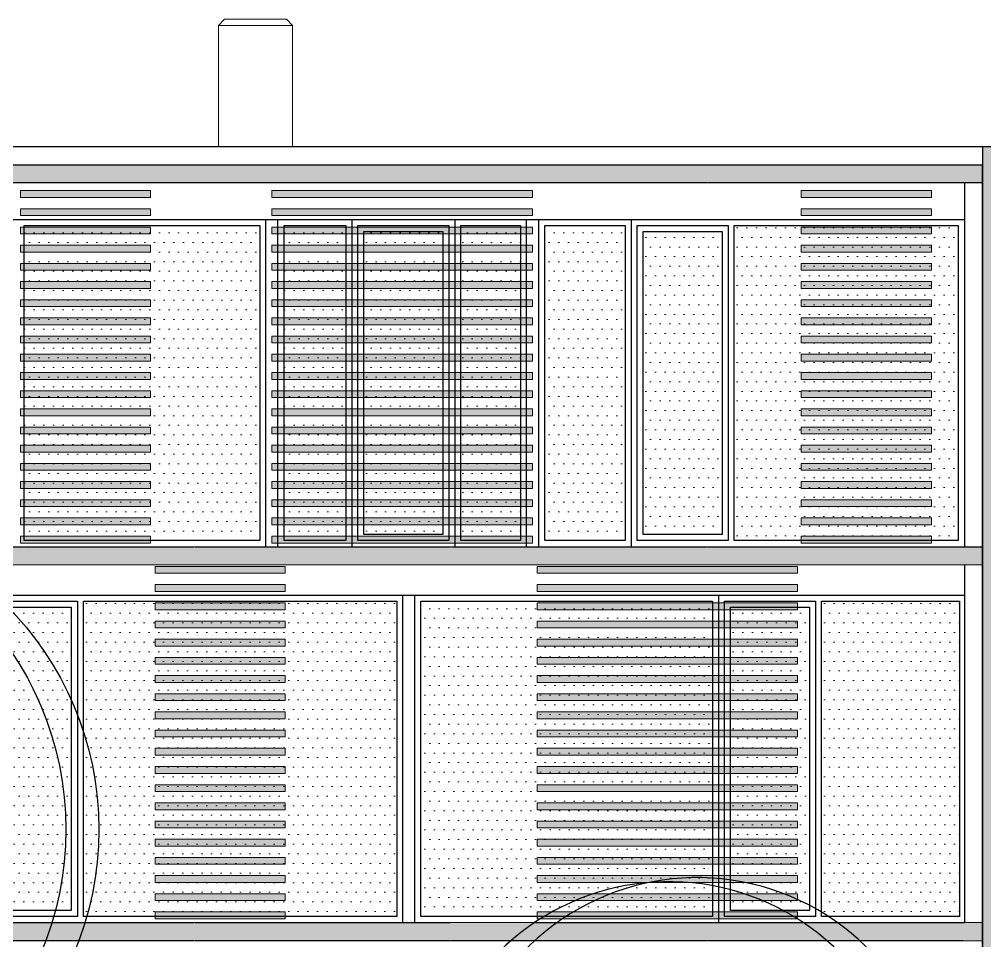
# Model space of a CAD drawing. Header units: metres. Extents: x -442 to 316, y -503 to 125.
# Drawn here: x 72.7 to 80.66, y 22.97 to 30.57 of the extents above; entities that cross this region are included whole.
import ezdxf

# ---------------------------------------------------------------- set-up
doc = ezdxf.new("R2010")
doc.units = ezdxf.units.M
for name, color, linetype in [('SRAFA', 251, 'Continuous'), ('SRAFY', 3, 'Continuous'), ('stávající stromy', 86, 'Continuous'), ('ZDIVO', 1, 'Continuous')]:
    doc.layers.add(name, color=color, linetype=linetype)

msp = doc.modelspace()

# ---------------------------------------------------------------- hatches: boundary and pattern name
at = {"layer": 'SRAFA', "linetype": 'Continuous', "lineweight": 0}
h = msp.add_hatch(color=256, dxfattribs=at)
h.dxf.hatch_style = 1
h.paths.add_polyline_path([(69.914726, 29.374438), (80.644726, 29.374438), (80.644726, 29.224438), (69.914726, 29.224438)])
h = msp.add_hatch(color=256, dxfattribs=at)
h.dxf.hatch_style = 1
h.paths.add_polyline_path([(69.924726, 26.224438), (80.644726, 26.224438), (80.644726, 26.074438), (69.924726, 26.074438)])
h = msp.add_hatch(color=256, dxfattribs=at)
h.dxf.hatch_style = 1
h.paths.add_polyline_path([(69.924726, 23.124438), (80.644726, 23.124438), (80.644726, 22.974438), (69.924726, 22.974438)])
at = {"layer": 'SRAFY', "linetype": 'Continuous', "lineweight": 0}
h = msp.add_hatch(color=252, dxfattribs=at)
h.dxf.hatch_style = 1
h.paths.add_polyline_path([(72.712306, 29.104765), (73.786043, 29.104765), (73.786043, 29.161218), (72.712306, 29.161218)])
h = msp.add_hatch(color=252, dxfattribs=at)
h.dxf.hatch_style = 1
h.paths.add_polyline_path([(74.786673, 29.104765), (76.934148, 29.104765), (76.934148, 29.161218), (74.786673, 29.161218)])
h = msp.add_hatch(color=252, dxfattribs=at)
h.dxf.hatch_style = 1
h.paths.add_polyline_path([(79.148892, 29.104765), (80.222629, 29.104765), (80.222629, 29.161218), (79.148892, 29.161218)])
h = msp.add_hatch(color=252, dxfattribs=at)
h.dxf.hatch_style = 1
h.paths.add_polyline_path([(72.712306, 28.954765), (73.786043, 28.954765), (73.786043, 29.011218), (72.712306, 29.011218)])
h = msp.add_hatch(color=252, dxfattribs=at)
h.dxf.hatch_style = 1
h.paths.add_polyline_path([(74.786673, 28.954765), (76.934148, 28.954765), (76.934148, 29.011218), (74.786673, 29.011218)])
h = msp.add_hatch(color=252, dxfattribs=at)
h.dxf.hatch_style = 1
h.paths.add_polyline_path([(79.148892, 28.954765), (80.222629, 28.954765), (80.222629, 29.011218), (79.148892, 29.011218)])
h = msp.add_hatch(color=252, dxfattribs=at)
h.dxf.hatch_style = 1
h.paths.add_polyline_path([(72.712306, 28.804765), (73.786043, 28.804765), (73.786043, 28.861218), (72.712306, 28.861218)])
h = msp.add_hatch(dxfattribs=at)
h.set_pattern_fill('DOTS', color=256, scale=0.05, style=0)
h.paths.add_polyline_path([(72.744727, 28.874438), (72.744727, 26.274438), (74.685963, 26.274438), (74.685963, 28.874438)])
h = msp.add_hatch(color=252, dxfattribs=at)
h.dxf.hatch_style = 1
h.paths.add_polyline_path([(74.786673, 28.804765), (76.934148, 28.804765), (76.934148, 28.861218), (74.786673, 28.861218)])
h = msp.add_hatch(dxfattribs=at)
h.set_pattern_fill('DOTS', color=256, scale=0.05, style=0)
h.paths.add_polyline_path([(75.394726, 28.874438), (74.885963, 28.874438), (74.885963, 26.274438), (75.394726, 26.274438)])
h = msp.add_hatch(dxfattribs=at)
h.set_pattern_fill('DOTS', color=256, scale=0.05, style=0)
h.paths.add_polyline_path([(75.544726, 28.824438), (75.544726, 26.324438), (76.194726, 26.324438), (76.194726, 28.824438)])
h = msp.add_hatch(dxfattribs=at)
h.set_pattern_fill('DOTS', color=256, scale=0.05, style=0)
h.paths.add_polyline_path([(76.344726, 28.874438), (76.344726, 26.274438), (76.835963, 26.274438), (76.835963, 28.874438)])
h = msp.add_hatch(dxfattribs=at)
h.set_pattern_fill('DOTS', color=256, scale=0.05, style=0)
h.paths.add_polyline_path([(77.697171, 28.874438), (77.035963, 28.874438), (77.035963, 26.274438), (77.697171, 26.274438)])
h = msp.add_hatch(dxfattribs=at)
h.set_pattern_fill('DOTS', color=256, scale=0.05, style=0)
h.set_pattern_definition([(0, (207.05105, 303.80996), (0.0396875, 0.079375), [0, -0.079375])])
h.paths.add_polyline_path([(78.597171, 26.274438), (80.444726, 26.274438), (80.444726, 28.874438), (78.597171, 28.874438)])
h.paths.add_polyline_path([(77.847171, 28.824438), (77.847171, 26.324438), (78.497171, 26.324438), (78.497171, 28.824438)])
h = msp.add_hatch(color=252, dxfattribs=at)
h.dxf.hatch_style = 1
h.paths.add_polyline_path([(79.148892, 28.804765), (80.222629, 28.804765), (80.222629, 28.861218), (79.148892, 28.861218)])
h = msp.add_hatch(color=252, dxfattribs=at)
h.dxf.hatch_style = 1
h.paths.add_polyline_path([(72.712306, 28.654765), (73.786043, 28.654765), (73.786043, 28.711218), (72.712306, 28.711218)])
h = msp.add_hatch(color=252, dxfattribs=at)
h.dxf.hatch_style = 1
h.paths.add_polyline_path([(74.786673, 28.654765), (76.934148, 28.654765), (76.934148, 28.711218), (74.786673, 28.711218)])
h = msp.add_hatch(color=252, dxfattribs=at)
h.dxf.hatch_style = 1
h.paths.add_polyline_path([(79.148892, 28.654765), (80.222629, 28.654765), (80.222629, 28.711218), (79.148892, 28.711218)])
h = msp.add_hatch(color=252, dxfattribs=at)
h.dxf.hatch_style = 1
h.paths.add_polyline_path([(72.712306, 28.504765), (73.786043, 28.504765), (73.786043, 28.561218), (72.712306, 28.561218)])
h = msp.add_hatch(color=252, dxfattribs=at)
h.dxf.hatch_style = 1
h.paths.add_polyline_path([(74.786673, 28.504765), (76.934148, 28.504765), (76.934148, 28.561218), (74.786673, 28.561218)])
h = msp.add_hatch(color=252, dxfattribs=at)
h.dxf.hatch_style = 1
h.paths.add_polyline_path([(79.148892, 28.504765), (80.222629, 28.504765), (80.222629, 28.561218), (79.148892, 28.561218)])
h = msp.add_hatch(color=252, dxfattribs=at)
h.dxf.hatch_style = 1
h.paths.add_polyline_path([(72.712306, 28.354765), (73.786043, 28.354765), (73.786043, 28.411218), (72.712306, 28.411218)])
h = msp.add_hatch(color=252, dxfattribs=at)
h.dxf.hatch_style = 1
h.paths.add_polyline_path([(74.786673, 28.354765), (76.934148, 28.354765), (76.934148, 28.411218), (74.786673, 28.411218)])
h = msp.add_hatch(color=252, dxfattribs=at)
h.dxf.hatch_style = 1
h.paths.add_polyline_path([(79.148892, 28.354765), (80.222629, 28.354765), (80.222629, 28.411218), (79.148892, 28.411218)])
h = msp.add_hatch(color=252, dxfattribs=at)
h.dxf.hatch_style = 1
h.paths.add_polyline_path([(72.712306, 28.204765), (73.786043, 28.204765), (73.786043, 28.261218), (72.712306, 28.261218)])
h = msp.add_hatch(color=252, dxfattribs=at)
h.dxf.hatch_style = 1
h.paths.add_polyline_path([(74.786673, 28.204765), (76.934148, 28.204765), (76.934148, 28.261218), (74.786673, 28.261218)])
h = msp.add_hatch(color=252, dxfattribs=at)
h.dxf.hatch_style = 1
h.paths.add_polyline_path([(79.148892, 28.204765), (80.222629, 28.204765), (80.222629, 28.261218), (79.148892, 28.261218)])
h = msp.add_hatch(color=252, dxfattribs=at)
h.dxf.hatch_style = 1
h.paths.add_polyline_path([(72.712306, 28.054765), (73.786043, 28.054765), (73.786043, 28.111218), (72.712306, 28.111218)])
h = msp.add_hatch(color=252, dxfattribs=at)
h.dxf.hatch_style = 1
h.paths.add_polyline_path([(74.786673, 28.054765), (76.934148, 28.054765), (76.934148, 28.111218), (74.786673, 28.111218)])
h = msp.add_hatch(color=252, dxfattribs=at)
h.dxf.hatch_style = 1
h.paths.add_polyline_path([(79.148892, 28.054765), (80.222629, 28.054765), (80.222629, 28.111218), (79.148892, 28.111218)])
h = msp.add_hatch(color=252, dxfattribs=at)
h.dxf.hatch_style = 1
h.paths.add_polyline_path([(72.712306, 27.904765), (73.786043, 27.904765), (73.786043, 27.961218), (72.712306, 27.961218)])
h = msp.add_hatch(color=252, dxfattribs=at)
h.dxf.hatch_style = 1
h.paths.add_polyline_path([(74.786673, 27.904765), (76.934148, 27.904765), (76.934148, 27.961218), (74.786673, 27.961218)])
h = msp.add_hatch(color=252, dxfattribs=at)
h.dxf.hatch_style = 1
h.paths.add_polyline_path([(79.148892, 27.904765), (80.222629, 27.904765), (80.222629, 27.961218), (79.148892, 27.961218)])
h = msp.add_hatch(color=252, dxfattribs=at)
h.dxf.hatch_style = 1
h.paths.add_polyline_path([(72.712306, 27.754765), (73.786043, 27.754765), (73.786043, 27.811218), (72.712306, 27.811218)])
h = msp.add_hatch(color=252, dxfattribs=at)
h.dxf.hatch_style = 1
h.paths.add_polyline_path([(74.786673, 27.754765), (76.934148, 27.754765), (76.934148, 27.811218), (74.786673, 27.811218)])
h = msp.add_hatch(color=252, dxfattribs=at)
h.dxf.hatch_style = 1
h.paths.add_polyline_path([(79.148892, 27.754765), (80.222629, 27.754765), (80.222629, 27.811218), (79.148892, 27.811218)])
h = msp.add_hatch(color=252, dxfattribs=at)
h.dxf.hatch_style = 1
h.paths.add_polyline_path([(72.712306, 27.604765), (73.786043, 27.604765), (73.786043, 27.661218), (72.712306, 27.661218)])
h = msp.add_hatch(color=252, dxfattribs=at)
h.dxf.hatch_style = 1
h.paths.add_polyline_path([(74.786673, 27.604765), (76.934148, 27.604765), (76.934148, 27.661218), (74.786673, 27.661218)])
h = msp.add_hatch(color=252, dxfattribs=at)
h.dxf.hatch_style = 1
h.paths.add_polyline_path([(79.148892, 27.604765), (80.222629, 27.604765), (80.222629, 27.661218), (79.148892, 27.661218)])
h = msp.add_hatch(color=252, dxfattribs=at)
h.dxf.hatch_style = 1
h.paths.add_polyline_path([(72.712306, 27.454765), (73.786043, 27.454765), (73.786043, 27.511218), (72.712306, 27.511218)])
h = msp.add_hatch(color=252, dxfattribs=at)
h.dxf.hatch_style = 1
h.paths.add_polyline_path([(74.786673, 27.454765), (76.934148, 27.454765), (76.934148, 27.511218), (74.786673, 27.511218)])
h = msp.add_hatch(color=252, dxfattribs=at)
h.dxf.hatch_style = 1
h.paths.add_polyline_path([(79.148892, 27.454765), (80.222629, 27.454765), (80.222629, 27.511218), (79.148892, 27.511218)])
h = msp.add_hatch(color=252, dxfattribs=at)
h.dxf.hatch_style = 1
h.paths.add_polyline_path([(72.712306, 27.304765), (73.786043, 27.304765), (73.786043, 27.361218), (72.712306, 27.361218)])
h = msp.add_hatch(color=252, dxfattribs=at)
h.dxf.hatch_style = 1
h.paths.add_polyline_path([(74.786673, 27.304765), (76.934148, 27.304765), (76.934148, 27.361218), (74.786673, 27.361218)])
h = msp.add_hatch(color=252, dxfattribs=at)
h.dxf.hatch_style = 1
h.paths.add_polyline_path([(79.148892, 27.304765), (80.222629, 27.304765), (80.222629, 27.361218), (79.148892, 27.361218)])
h = msp.add_hatch(color=252, dxfattribs=at)
h.dxf.hatch_style = 1
h.paths.add_polyline_path([(72.712306, 27.154765), (73.786043, 27.154765), (73.786043, 27.211218), (72.712306, 27.211218)])
h = msp.add_hatch(color=252, dxfattribs=at)
h.dxf.hatch_style = 1
h.paths.add_polyline_path([(74.786673, 27.154765), (76.934148, 27.154765), (76.934148, 27.211218), (74.786673, 27.211218)])
h = msp.add_hatch(color=252, dxfattribs=at)
h.dxf.hatch_style = 1
h.paths.add_polyline_path([(79.148892, 27.154765), (80.222629, 27.154765), (80.222629, 27.211218), (79.148892, 27.211218)])
h = msp.add_hatch(color=252, dxfattribs=at)
h.dxf.hatch_style = 1
h.paths.add_polyline_path([(72.712306, 27.004765), (73.786043, 27.004765), (73.786043, 27.061218), (72.712306, 27.061218)])
h = msp.add_hatch(color=252, dxfattribs=at)
h.dxf.hatch_style = 1
h.paths.add_polyline_path([(74.786673, 27.004765), (76.934148, 27.004765), (76.934148, 27.061218), (74.786673, 27.061218)])
h = msp.add_hatch(color=252, dxfattribs=at)
h.dxf.hatch_style = 1
h.paths.add_polyline_path([(79.148892, 27.004765), (80.222629, 27.004765), (80.222629, 27.061218), (79.148892, 27.061218)])
h = msp.add_hatch(color=252, dxfattribs=at)
h.dxf.hatch_style = 1
h.paths.add_polyline_path([(72.712306, 26.854765), (73.786043, 26.854765), (73.786043, 26.911218), (72.712306, 26.911218)])
h = msp.add_hatch(color=252, dxfattribs=at)
h.dxf.hatch_style = 1
h.paths.add_polyline_path([(74.786673, 26.854765), (76.934148, 26.854765), (76.934148, 26.911218), (74.786673, 26.911218)])
h = msp.add_hatch(color=252, dxfattribs=at)
h.dxf.hatch_style = 1
h.paths.add_polyline_path([(79.148892, 26.854765), (80.222629, 26.854765), (80.222629, 26.911218), (79.148892, 26.911218)])
h = msp.add_hatch(color=252, dxfattribs=at)
h.dxf.hatch_style = 1
h.paths.add_polyline_path([(72.712306, 26.704765), (73.786043, 26.704765), (73.786043, 26.761218), (72.712306, 26.761218)])
h = msp.add_hatch(color=252, dxfattribs=at)
h.dxf.hatch_style = 1
h.paths.add_polyline_path([(74.786673, 26.704765), (76.934148, 26.704765), (76.934148, 26.761218), (74.786673, 26.761218)])
h = msp.add_hatch(color=252, dxfattribs=at)
h.dxf.hatch_style = 1
h.paths.add_polyline_path([(79.148892, 26.704765), (80.222629, 26.704765), (80.222629, 26.761218), (79.148892, 26.761218)])
h = msp.add_hatch(color=252, dxfattribs=at)
h.dxf.hatch_style = 1
h.paths.add_polyline_path([(72.712306, 26.554765), (73.786043, 26.554765), (73.786043, 26.611218), (72.712306, 26.611218)])
h = msp.add_hatch(color=252, dxfattribs=at)
h.dxf.hatch_style = 1
h.paths.add_polyline_path([(74.786673, 26.554765), (76.934148, 26.554765), (76.934148, 26.611218), (74.786673, 26.611218)])
h = msp.add_hatch(color=252, dxfattribs=at)
h.dxf.hatch_style = 1
h.paths.add_polyline_path([(79.148892, 26.554765), (80.222629, 26.554765), (80.222629, 26.611218), (79.148892, 26.611218)])
h = msp.add_hatch(color=252, dxfattribs=at)
h.dxf.hatch_style = 1
h.paths.add_polyline_path([(72.712306, 26.404765), (73.786043, 26.404765), (73.786043, 26.461218), (72.712306, 26.461218)])
h = msp.add_hatch(color=252, dxfattribs=at)
h.dxf.hatch_style = 1
h.paths.add_polyline_path([(74.786673, 26.404765), (76.934148, 26.404765), (76.934148, 26.461218), (74.786673, 26.461218)])
h = msp.add_hatch(color=252, dxfattribs=at)
h.dxf.hatch_style = 1
h.paths.add_polyline_path([(79.148892, 26.404765), (80.222629, 26.404765), (80.222629, 26.461218), (79.148892, 26.461218)])
h = msp.add_hatch(color=252, dxfattribs=at)
h.dxf.hatch_style = 1
h.paths.add_polyline_path([(72.712306, 26.254765), (73.786043, 26.254765), (73.786043, 26.311218), (72.712306, 26.311218)])
h = msp.add_hatch(color=252, dxfattribs=at)
h.dxf.hatch_style = 1
h.paths.add_polyline_path([(74.786673, 26.254765), (76.934148, 26.254765), (76.934148, 26.311218), (74.786673, 26.311218)])
h = msp.add_hatch(color=252, dxfattribs=at)
h.dxf.hatch_style = 1
h.paths.add_polyline_path([(79.148892, 26.254765), (80.222629, 26.254765), (80.222629, 26.311218), (79.148892, 26.311218)])
h = msp.add_hatch(color=252, dxfattribs=at)
h.dxf.hatch_style = 1
h.paths.add_polyline_path([(73.822829, 26.004765), (74.896566, 26.004765), (74.896566, 26.061218), (73.822829, 26.061218)])
h = msp.add_hatch(color=252, dxfattribs=at)
h.dxf.hatch_style = 1
h.paths.add_polyline_path([(76.972099, 26.004765), (79.119574, 26.004765), (79.119574, 26.061218), (76.972099, 26.061218)])
h = msp.add_hatch(color=252, dxfattribs=at)
h.dxf.hatch_style = 1
h.paths.add_polyline_path([(73.822829, 25.854765), (74.896566, 25.854765), (74.896566, 25.911218), (73.822829, 25.911218)])
h = msp.add_hatch(color=252, dxfattribs=at)
h.dxf.hatch_style = 1
h.paths.add_polyline_path([(73.822829, 25.854765), (74.896566, 25.854765), (74.896566, 25.911218), (73.822829, 25.911218)])
h = msp.add_hatch(color=252, dxfattribs=at)
h.dxf.hatch_style = 1
h.paths.add_polyline_path([(76.972099, 25.854765), (79.119574, 25.854765), (79.119574, 25.911218), (76.972099, 25.911218)])
h = msp.add_hatch(dxfattribs=at)
h.set_pattern_fill('DOTS', color=256, scale=0.05, style=0)
h.set_pattern_definition([(0, (201.686105, 300.70996), (0.0396875, 0.079375), [0, -0.079375])])
h.paths.add_polyline_path([(73.232226, 23.174438), (75.814726, 23.174438), (75.814726, 25.774438), (73.232226, 25.774438)])
h.paths.add_polyline_path([(72.482226, 25.724438), (72.482226, 23.224438), (73.132226, 23.224438), (73.132226, 25.724438)])
h = msp.add_hatch(color=252, dxfattribs=at)
h.dxf.hatch_style = 1
h.paths.add_polyline_path([(73.822829, 25.704765), (74.896566, 25.704765), (74.896566, 25.761218), (73.822829, 25.761218)])
h = msp.add_hatch(dxfattribs=at)
h.set_pattern_fill('DOTS', color=256, scale=0.05, style=0)
h.set_pattern_definition([(0, (0.72017, -3.1), (0.0396875, 0.079375), [0, -0.079375])])
h.paths.add_polyline_path([(78.417344, 25.774438), (76.014726, 25.774438), (76.014726, 23.174438), (78.417344, 23.174438)])
h = msp.add_hatch(color=252, dxfattribs=at)
h.dxf.hatch_style = 1
h.paths.add_polyline_path([(76.972099, 25.704765), (79.119574, 25.704765), (79.119574, 25.761218), (76.972099, 25.761218)])
h = msp.add_hatch(dxfattribs=at)
h.set_pattern_fill('DOTS', color=256, scale=0.05, style=0)
h.set_pattern_definition([(0, (207.77122, 300.70996), (0.0396875, 0.079375), [0, -0.079375])])
h.paths.add_polyline_path([(80.454726, 25.774438), (79.317344, 25.774438), (79.317344, 23.174438), (80.454726, 23.174438)])
h.paths.add_polyline_path([(78.567344, 25.724438), (78.567344, 23.224438), (79.217344, 23.224438), (79.217344, 25.724438)])
h = msp.add_hatch(color=252, dxfattribs=at)
h.dxf.hatch_style = 1
h.paths.add_polyline_path([(73.822829, 25.554765), (74.896566, 25.554765), (74.896566, 25.611218), (73.822829, 25.611218)])
h = msp.add_hatch(color=252, dxfattribs=at)
h.dxf.hatch_style = 1
h.paths.add_polyline_path([(76.972099, 25.554765), (79.119574, 25.554765), (79.119574, 25.611218), (76.972099, 25.611218)])
h = msp.add_hatch(color=252, dxfattribs=at)
h.dxf.hatch_style = 1
h.paths.add_polyline_path([(73.822829, 25.404765), (74.896566, 25.404765), (74.896566, 25.461218), (73.822829, 25.461218)])
h = msp.add_hatch(color=252, dxfattribs=at)
h.dxf.hatch_style = 1
h.paths.add_polyline_path([(76.972099, 25.404765), (79.119574, 25.404765), (79.119574, 25.461218), (76.972099, 25.461218)])
h = msp.add_hatch(color=252, dxfattribs=at)
h.dxf.hatch_style = 1
h.paths.add_polyline_path([(73.822829, 25.254765), (74.896566, 25.254765), (74.896566, 25.311218), (73.822829, 25.311218)])
h = msp.add_hatch(color=252, dxfattribs=at)
h.dxf.hatch_style = 1
h.paths.add_polyline_path([(76.972099, 25.254765), (79.119574, 25.254765), (79.119574, 25.311218), (76.972099, 25.311218)])
h = msp.add_hatch(color=252, dxfattribs=at)
h.dxf.hatch_style = 1
h.paths.add_polyline_path([(73.822829, 25.104765), (74.896566, 25.104765), (74.896566, 25.161218), (73.822829, 25.161218)])
h = msp.add_hatch(color=252, dxfattribs=at)
h.dxf.hatch_style = 1
h.paths.add_polyline_path([(76.972099, 25.104765), (79.119574, 25.104765), (79.119574, 25.161218), (76.972099, 25.161218)])
h = msp.add_hatch(color=252, dxfattribs=at)
h.dxf.hatch_style = 1
h.paths.add_polyline_path([(73.822829, 24.954765), (74.896566, 24.954765), (74.896566, 25.011218), (73.822829, 25.011218)])
h = msp.add_hatch(color=252, dxfattribs=at)
h.dxf.hatch_style = 1
h.paths.add_polyline_path([(76.972099, 24.954765), (79.119574, 24.954765), (79.119574, 25.011218), (76.972099, 25.011218)])
h = msp.add_hatch(color=252, dxfattribs=at)
h.dxf.hatch_style = 1
h.paths.add_polyline_path([(73.822829, 24.804765), (74.896566, 24.804765), (74.896566, 24.861218), (73.822829, 24.861218)])
h = msp.add_hatch(color=252, dxfattribs=at)
h.dxf.hatch_style = 1
h.paths.add_polyline_path([(76.972099, 24.804765), (79.119574, 24.804765), (79.119574, 24.861218), (76.972099, 24.861218)])
h = msp.add_hatch(color=252, dxfattribs=at)
h.dxf.hatch_style = 1
h.paths.add_polyline_path([(73.822829, 24.654765), (74.896566, 24.654765), (74.896566, 24.711218), (73.822829, 24.711218)])
h = msp.add_hatch(color=252, dxfattribs=at)
h.dxf.hatch_style = 1
h.paths.add_polyline_path([(76.972099, 24.654765), (79.119574, 24.654765), (79.119574, 24.711218), (76.972099, 24.711218)])
h = msp.add_hatch(color=252, dxfattribs=at)
h.dxf.hatch_style = 1
h.paths.add_polyline_path([(73.822829, 24.504765), (74.896566, 24.504765), (74.896566, 24.561218), (73.822829, 24.561218)])
h = msp.add_hatch(color=252, dxfattribs=at)
h.dxf.hatch_style = 1
h.paths.add_polyline_path([(76.972099, 24.504765), (79.119574, 24.504765), (79.119574, 24.561218), (76.972099, 24.561218)])
h = msp.add_hatch(color=252, dxfattribs=at)
h.dxf.hatch_style = 1
h.paths.add_polyline_path([(73.822829, 24.354765), (74.896566, 24.354765), (74.896566, 24.411218), (73.822829, 24.411218)])
h = msp.add_hatch(color=252, dxfattribs=at)
h.dxf.hatch_style = 1
h.paths.add_polyline_path([(76.972099, 24.354765), (79.119574, 24.354765), (79.119574, 24.411218), (76.972099, 24.411218)])
h = msp.add_hatch(color=252, dxfattribs=at)
h.dxf.hatch_style = 1
h.paths.add_polyline_path([(73.822829, 24.204765), (74.896566, 24.204765), (74.896566, 24.261218), (73.822829, 24.261218)])
h = msp.add_hatch(color=252, dxfattribs=at)
h.dxf.hatch_style = 1
h.paths.add_polyline_path([(76.972099, 24.204765), (79.119574, 24.204765), (79.119574, 24.261218), (76.972099, 24.261218)])
h = msp.add_hatch(color=252, dxfattribs=at)
h.dxf.hatch_style = 1
h.paths.add_polyline_path([(73.822829, 24.054765), (74.896566, 24.054765), (74.896566, 24.111218), (73.822829, 24.111218)])
h = msp.add_hatch(color=252, dxfattribs=at)
h.dxf.hatch_style = 1
h.paths.add_polyline_path([(76.972099, 24.054765), (79.119574, 24.054765), (79.119574, 24.111218), (76.972099, 24.111218)])
h = msp.add_hatch(color=252, dxfattribs=at)
h.dxf.hatch_style = 1
h.paths.add_polyline_path([(73.822829, 23.904765), (74.896566, 23.904765), (74.896566, 23.961218), (73.822829, 23.961218)])
h = msp.add_hatch(color=252, dxfattribs=at)
h.dxf.hatch_style = 1
h.paths.add_polyline_path([(76.972099, 23.904765), (79.119574, 23.904765), (79.119574, 23.961218), (76.972099, 23.961218)])
h = msp.add_hatch(color=252, dxfattribs=at)
h.dxf.hatch_style = 1
h.paths.add_polyline_path([(73.822829, 23.754765), (74.896566, 23.754765), (74.896566, 23.811218), (73.822829, 23.811218)])
h = msp.add_hatch(color=252, dxfattribs=at)
h.dxf.hatch_style = 1
h.paths.add_polyline_path([(76.972099, 23.754765), (79.119574, 23.754765), (79.119574, 23.811218), (76.972099, 23.811218)])
h = msp.add_hatch(color=252, dxfattribs=at)
h.dxf.hatch_style = 1
h.paths.add_polyline_path([(73.822829, 23.604765), (74.896566, 23.604765), (74.896566, 23.661218), (73.822829, 23.661218)])
h = msp.add_hatch(color=252, dxfattribs=at)
h.dxf.hatch_style = 1
h.paths.add_polyline_path([(76.972099, 23.604765), (79.119574, 23.604765), (79.119574, 23.661218), (76.972099, 23.661218)])
h = msp.add_hatch(color=252, dxfattribs=at)
h.dxf.hatch_style = 1
h.paths.add_polyline_path([(73.822829, 23.454765), (74.896566, 23.454765), (74.896566, 23.511218), (73.822829, 23.511218)])
h = msp.add_hatch(color=252, dxfattribs=at)
h.dxf.hatch_style = 1
h.paths.add_polyline_path([(76.972099, 23.454765), (79.119574, 23.454765), (79.119574, 23.511218), (76.972099, 23.511218)])
h = msp.add_hatch(color=252, dxfattribs=at)
h.dxf.hatch_style = 1
h.paths.add_polyline_path([(73.822829, 23.304765), (74.896566, 23.304765), (74.896566, 23.361218), (73.822829, 23.361218)])
h = msp.add_hatch(color=252, dxfattribs=at)
h.dxf.hatch_style = 1
h.paths.add_polyline_path([(76.972099, 23.304765), (79.119574, 23.304765), (79.119574, 23.361218), (76.972099, 23.361218)])
h = msp.add_hatch(color=252, dxfattribs=at)
h.dxf.hatch_style = 1
h.paths.add_polyline_path([(73.822829, 23.154765), (74.896566, 23.154765), (74.896566, 23.211218), (73.822829, 23.211218)])
h = msp.add_hatch(color=252, dxfattribs=at)
h.dxf.hatch_style = 1
h.paths.add_polyline_path([(76.972099, 23.154765), (79.119574, 23.154765), (79.119574, 23.211218), (76.972099, 23.211218)])
at = {"layer": 'ZDIVO', "linetype": 'Continuous', "lineweight": 0}
msp.add_hatch(color=35, dxfattribs=at).paths.add_polyline_path([(80.894726, 28.424438), (80.894726, 28.924438), (80.894726, 29.374438), (80.894726, 29.524438), (80.644726, 29.524438), (80.644726, 22.424438), (80.894726, 22.424438)])

# ---------------------------------------------------------------- linework, layer by layer
for p, q in [((69.924726, 29.524438), (80.494726, 29.524438)), ((80.494726, 29.524438), (80.644726, 29.524438)), ((80.644726, 29.524438), (80.644726, 29.374438)), ((80.644726, 29.524438), (80.894726, 29.524438)), ((80.644726, 29.524438), (80.644726, 22.424438)), ((72.038726, 29.374438), (74.142726, 29.374438)), ((74.142726, 29.374438), (74.152726, 29.374438)), ((74.152726, 29.374438), (76.256726, 29.374438)), ((76.256726, 29.374438), (76.266726, 29.374438)), ((76.266726, 29.374438), (78.370726, 29.374438)), ((78.370726, 29.374438), (78.380726, 29.374438)), ((78.380726, 29.374438), (80.484726, 29.374438)), ((80.484726, 29.374438), (80.644726, 29.374438)), ((80.644726, 22.424438), (80.644726, 29.374438)), ((78.370726, 29.224438), (72.038726, 29.224438)), ((80.644726, 29.224438), (78.380726, 29.224438)), ((70.424726, 28.924438), (74.835963, 28.924438)), ((74.735963, 26.224438), (74.735963, 28.924438)), ((74.735963, 26.224438), (74.735963, 28.924438)), ((74.835963, 28.924438), (76.266726, 28.924438)), ((74.835963, 26.224438), (74.835963, 28.924438)), ((76.266726, 28.924438), (76.885963, 28.924438)), ((76.885963, 28.924438), (78.370726, 28.924438)), ((76.885963, 26.224438), (76.885963, 28.924438)), ((76.985963, 26.224438), (76.985963, 28.924438)), ((78.370726, 28.924438), (80.494726, 28.924438)), ((69.924726, 26.224438), (72.73752, 26.224438)), ((72.74752, 26.224438), (74.142726, 26.224438)), ((74.152726, 26.224438), (76.256726, 26.224438)), ((76.266726, 26.224438), (78.370726, 26.224438)), ((78.380726, 26.224438), (80.644726, 26.224438)), ((75.864726, 23.124438), (75.864726, 25.824438)), ((75.964726, 23.124438), (75.964726, 25.824438)), ((72.038726, 23.124438), (74.142726, 23.124438)), ((74.152726, 23.124438), (76.256726, 23.124438)), ((76.960772, 23.124438), (79.074772, 23.124438)), ((78.370726, 23.124438), (80.494726, 23.124438)), ((74.142726, 22.974438), (72.038726, 22.974438)), ((76.256726, 22.974438), (74.152726, 22.974438)), ((78.370726, 22.974438), (76.266726, 22.974438)), ((80.484726, 22.974438), (78.380726, 22.974438))]:
    msp.add_line(p, q)
at = {"layer": 'SRAFA', "linetype": 'Continuous', "lineweight": 0, "ltscale": 20}
for p, q in [((74.396359, 30.574438), (74.346359, 30.524438)), ((74.396359, 30.574438), (74.905371, 30.574438)), ((74.955371, 30.524438), (74.905371, 30.574438)), ((74.346359, 30.524438), (74.346359, 29.524438)), ((74.346359, 30.524438), (74.955371, 30.524438)), ((74.396359, 30.524438), (74.596359, 30.524438)), ((74.705371, 30.524438), (74.905371, 30.524438)), ((74.955371, 30.524438), (74.955371, 29.524438))]:
    msp.add_line(p, q, dxfattribs=at)
at = {"layer": 'SRAFA', "linetype": 'Continuous', "lineweight": 0}
for points in [[(69.914726, 29.374438), (80.644726, 29.374438), (80.644726, 29.224438), (69.914726, 29.224438)], [(69.924726, 26.224438), (80.644726, 26.224438), (80.644726, 26.074438), (69.924726, 26.074438)], [(69.924726, 23.124438), (80.644726, 23.124438), (80.644726, 22.974438), (69.924726, 22.974438)]]:
    msp.add_lwpolyline(points, close=True, dxfattribs=at)
at = {"layer": 'SRAFY', "linetype": 'Continuous'}
for p, q in [((80.494726, 29.224438), (80.494726, 26.224438)), ((75.444726, 28.924438), (75.444726, 26.224438)), ((76.294726, 28.924438), (76.294726, 26.224438)), ((77.747171, 28.924438), (77.747171, 26.224438)), ((80.494726, 26.074438), (80.494726, 23.124438)), ((70.424726, 25.824438), (80.494726, 25.824438)), ((78.467344, 25.824438), (78.467344, 23.124438))]:
    msp.add_line(p, q, dxfattribs=at)
at = {"layer": 'SRAFY', "color": 252, "linetype": 'Continuous', "lineweight": 0}
for points in [[(72.712306, 29.104765), (73.786043, 29.104765), (73.786043, 29.161218), (72.712306, 29.161218)], [(74.786673, 29.104765), (76.934148, 29.104765), (76.934148, 29.161218), (74.786673, 29.161218)], [(79.148892, 29.104765), (80.222629, 29.104765), (80.222629, 29.161218), (79.148892, 29.161218)], [(72.712306, 28.954765), (73.786043, 28.954765), (73.786043, 29.011218), (72.712306, 29.011218)], [(74.786673, 28.954765), (76.934148, 28.954765), (76.934148, 29.011218), (74.786673, 29.011218)], [(79.148892, 28.954765), (80.222629, 28.954765), (80.222629, 29.011218), (79.148892, 29.011218)], [(72.712306, 28.804765), (73.786043, 28.804765), (73.786043, 28.861218), (72.712306, 28.861218)], [(74.786673, 28.804765), (76.934148, 28.804765), (76.934148, 28.861218), (74.786673, 28.861218)], [(79.148892, 28.804765), (80.222629, 28.804765), (80.222629, 28.861218), (79.148892, 28.861218)], [(72.712306, 28.654765), (73.786043, 28.654765), (73.786043, 28.711218), (72.712306, 28.711218)], [(74.786673, 28.654765), (76.934148, 28.654765), (76.934148, 28.711218), (74.786673, 28.711218)], [(79.148892, 28.654765), (80.222629, 28.654765), (80.222629, 28.711218), (79.148892, 28.711218)], [(72.712306, 28.504765), (73.786043, 28.504765), (73.786043, 28.561218), (72.712306, 28.561218)], [(74.786673, 28.504765), (76.934148, 28.504765), (76.934148, 28.561218), (74.786673, 28.561218)], [(79.148892, 28.504765), (80.222629, 28.504765), (80.222629, 28.561218), (79.148892, 28.561218)], [(72.712306, 28.354765), (73.786043, 28.354765), (73.786043, 28.411218), (72.712306, 28.411218)], [(74.786673, 28.354765), (76.934148, 28.354765), (76.934148, 28.411218), (74.786673, 28.411218)], [(79.148892, 28.354765), (80.222629, 28.354765), (80.222629, 28.411218), (79.148892, 28.411218)], [(72.712306, 28.204765), (73.786043, 28.204765), (73.786043, 28.261218), (72.712306, 28.261218)], [(74.786673, 28.204765), (76.934148, 28.204765), (76.934148, 28.261218), (74.786673, 28.261218)], [(79.148892, 28.204765), (80.222629, 28.204765), (80.222629, 28.261218), (79.148892, 28.261218)], [(72.712306, 28.054765), (73.786043, 28.054765), (73.786043, 28.111218), (72.712306, 28.111218)], [(74.786673, 28.054765), (76.934148, 28.054765), (76.934148, 28.111218), (74.786673, 28.111218)], [(79.148892, 28.054765), (80.222629, 28.054765), (80.222629, 28.111218), (79.148892, 28.111218)], [(72.712306, 27.904765), (73.786043, 27.904765), (73.786043, 27.961218), (72.712306, 27.961218)], [(74.786673, 27.904765), (76.934148, 27.904765), (76.934148, 27.961218), (74.786673, 27.961218)], [(79.148892, 27.904765), (80.222629, 27.904765), (80.222629, 27.961218), (79.148892, 27.961218)], [(72.712306, 27.754765), (73.786043, 27.754765), (73.786043, 27.811218), (72.712306, 27.811218)], [(74.786673, 27.754765), (76.934148, 27.754765), (76.934148, 27.811218), (74.786673, 27.811218)], [(79.148892, 27.754765), (80.222629, 27.754765), (80.222629, 27.811218), (79.148892, 27.811218)], [(72.712306, 27.604765), (73.786043, 27.604765), (73.786043, 27.661218), (72.712306, 27.661218)], [(74.786673, 27.604765), (76.934148, 27.604765), (76.934148, 27.661218), (74.786673, 27.661218)], [(79.148892, 27.604765), (80.222629, 27.604765), (80.222629, 27.661218), (79.148892, 27.661218)], [(72.712306, 27.454765), (73.786043, 27.454765), (73.786043, 27.511218), (72.712306, 27.511218)], [(74.786673, 27.454765), (76.934148, 27.454765), (76.934148, 27.511218), (74.786673, 27.511218)], [(79.148892, 27.454765), (80.222629, 27.454765), (80.222629, 27.511218), (79.148892, 27.511218)], [(72.712306, 27.304765), (73.786043, 27.304765), (73.786043, 27.361218), (72.712306, 27.361218)], [(74.786673, 27.304765), (76.934148, 27.304765), (76.934148, 27.361218), (74.786673, 27.361218)], [(79.148892, 27.304765), (80.222629, 27.304765), (80.222629, 27.361218), (79.148892, 27.361218)], [(72.712306, 27.154765), (73.786043, 27.154765), (73.786043, 27.211218), (72.712306, 27.211218)], [(74.786673, 27.154765), (76.934148, 27.154765), (76.934148, 27.211218), (74.786673, 27.211218)], [(79.148892, 27.154765), (80.222629, 27.154765), (80.222629, 27.211218), (79.148892, 27.211218)], [(72.712306, 27.004765), (73.786043, 27.004765), (73.786043, 27.061218), (72.712306, 27.061218)], [(74.786673, 27.004765), (76.934148, 27.004765), (76.934148, 27.061218), (74.786673, 27.061218)], [(79.148892, 27.004765), (80.222629, 27.004765), (80.222629, 27.061218), (79.148892, 27.061218)], [(72.712306, 26.854765), (73.786043, 26.854765), (73.786043, 26.911218), (72.712306, 26.911218)], [(74.786673, 26.854765), (76.934148, 26.854765), (76.934148, 26.911218), (74.786673, 26.911218)], [(79.148892, 26.854765), (80.222629, 26.854765), (80.222629, 26.911218), (79.148892, 26.911218)], [(72.712306, 26.704765), (73.786043, 26.704765), (73.786043, 26.761218), (72.712306, 26.761218)], [(74.786673, 26.704765), (76.934148, 26.704765), (76.934148, 26.761218), (74.786673, 26.761218)], [(79.148892, 26.704765), (80.222629, 26.704765), (80.222629, 26.761218), (79.148892, 26.761218)], [(72.712306, 26.554765), (73.786043, 26.554765), (73.786043, 26.611218), (72.712306, 26.611218)], [(74.786673, 26.554765), (76.934148, 26.554765), (76.934148, 26.611218), (74.786673, 26.611218)], [(79.148892, 26.554765), (80.222629, 26.554765), (80.222629, 26.611218), (79.148892, 26.611218)], [(72.712306, 26.404765), (73.786043, 26.404765), (73.786043, 26.461218), (72.712306, 26.461218)], [(74.786673, 26.404765), (76.934148, 26.404765), (76.934148, 26.461218), (74.786673, 26.461218)], [(79.148892, 26.404765), (80.222629, 26.404765), (80.222629, 26.461218), (79.148892, 26.461218)], [(72.712306, 26.254765), (73.786043, 26.254765), (73.786043, 26.311218), (72.712306, 26.311218)], [(74.786673, 26.254765), (76.934148, 26.254765), (76.934148, 26.311218), (74.786673, 26.311218)], [(79.148892, 26.254765), (80.222629, 26.254765), (80.222629, 26.311218), (79.148892, 26.311218)], [(73.822829, 26.004765), (74.896566, 26.004765), (74.896566, 26.061218), (73.822829, 26.061218)], [(76.972099, 26.004765), (79.119574, 26.004765), (79.119574, 26.061218), (76.972099, 26.061218)], [(73.822829, 25.854765), (74.896566, 25.854765), (74.896566, 25.911218), (73.822829, 25.911218)], [(73.822829, 25.854765), (74.896566, 25.854765), (74.896566, 25.911218), (73.822829, 25.911218)], [(76.972099, 25.854765), (79.119574, 25.854765), (79.119574, 25.911218), (76.972099, 25.911218)], [(73.822829, 25.704765), (74.896566, 25.704765), (74.896566, 25.761218), (73.822829, 25.761218)], [(76.972099, 25.704765), (79.119574, 25.704765), (79.119574, 25.761218), (76.972099, 25.761218)], [(73.822829, 25.554765), (74.896566, 25.554765), (74.896566, 25.611218), (73.822829, 25.611218)], [(76.972099, 25.554765), (79.119574, 25.554765), (79.119574, 25.611218), (76.972099, 25.611218)], [(73.822829, 25.404765), (74.896566, 25.404765), (74.896566, 25.461218), (73.822829, 25.461218)], [(76.972099, 25.404765), (79.119574, 25.404765), (79.119574, 25.461218), (76.972099, 25.461218)], [(73.822829, 25.254765), (74.896566, 25.254765), (74.896566, 25.311218), (73.822829, 25.311218)], [(76.972099, 25.254765), (79.119574, 25.254765), (79.119574, 25.311218), (76.972099, 25.311218)], [(73.822829, 25.104765), (74.896566, 25.104765), (74.896566, 25.161218), (73.822829, 25.161218)], [(76.972099, 25.104765), (79.119574, 25.104765), (79.119574, 25.161218), (76.972099, 25.161218)], [(73.822829, 24.954765), (74.896566, 24.954765), (74.896566, 25.011218), (73.822829, 25.011218)], [(76.972099, 24.954765), (79.119574, 24.954765), (79.119574, 25.011218), (76.972099, 25.011218)], [(73.822829, 24.804765), (74.896566, 24.804765), (74.896566, 24.861218), (73.822829, 24.861218)], [(76.972099, 24.804765), (79.119574, 24.804765), (79.119574, 24.861218), (76.972099, 24.861218)], [(73.822829, 24.654765), (74.896566, 24.654765), (74.896566, 24.711218), (73.822829, 24.711218)], [(76.972099, 24.654765), (79.119574, 24.654765), (79.119574, 24.711218), (76.972099, 24.711218)], [(73.822829, 24.504765), (74.896566, 24.504765), (74.896566, 24.561218), (73.822829, 24.561218)], [(76.972099, 24.504765), (79.119574, 24.504765), (79.119574, 24.561218), (76.972099, 24.561218)], [(73.822829, 24.354765), (74.896566, 24.354765), (74.896566, 24.411218), (73.822829, 24.411218)], [(76.972099, 24.354765), (79.119574, 24.354765), (79.119574, 24.411218), (76.972099, 24.411218)], [(73.822829, 24.204765), (74.896566, 24.204765), (74.896566, 24.261218), (73.822829, 24.261218)], [(76.972099, 24.204765), (79.119574, 24.204765), (79.119574, 24.261218), (76.972099, 24.261218)], [(73.822829, 24.054765), (74.896566, 24.054765), (74.896566, 24.111218), (73.822829, 24.111218)], [(76.972099, 24.054765), (79.119574, 24.054765), (79.119574, 24.111218), (76.972099, 24.111218)], [(73.822829, 23.904765), (74.896566, 23.904765), (74.896566, 23.961218), (73.822829, 23.961218)], [(76.972099, 23.904765), (79.119574, 23.904765), (79.119574, 23.961218), (76.972099, 23.961218)], [(73.822829, 23.754765), (74.896566, 23.754765), (74.896566, 23.811218), (73.822829, 23.811218)], [(76.972099, 23.754765), (79.119574, 23.754765), (79.119574, 23.811218), (76.972099, 23.811218)], [(73.822829, 23.604765), (74.896566, 23.604765), (74.896566, 23.661218), (73.822829, 23.661218)], [(76.972099, 23.604765), (79.119574, 23.604765), (79.119574, 23.661218), (76.972099, 23.661218)], [(73.822829, 23.454765), (74.896566, 23.454765), (74.896566, 23.511218), (73.822829, 23.511218)], [(76.972099, 23.454765), (79.119574, 23.454765), (79.119574, 23.511218), (76.972099, 23.511218)], [(73.822829, 23.304765), (74.896566, 23.304765), (74.896566, 23.361218), (73.822829, 23.361218)], [(76.972099, 23.304765), (79.119574, 23.304765), (79.119574, 23.361218), (76.972099, 23.361218)], [(73.822829, 23.154765), (74.896566, 23.154765), (74.896566, 23.211218), (73.822829, 23.211218)], [(76.972099, 23.154765), (79.119574, 23.154765), (79.119574, 23.211218), (76.972099, 23.211218)]]:
    msp.add_lwpolyline(points, close=True, dxfattribs=at)
at = {"layer": 'SRAFY', "linetype": 'Continuous'}
for points in [[(72.744727, 26.274438), (72.744727, 28.874438), (74.685963, 28.874438), (74.685963, 26.274438), (72.744727, 26.274438)], [(74.885963, 26.274438), (74.885963, 28.874438), (75.394726, 28.874438), (75.394726, 26.274438), (74.885963, 26.274438)], [(75.494726, 26.274438), (75.494726, 28.874438), (76.244726, 28.874438), (76.244726, 26.274438), (75.494726, 26.274438)], [(75.544726, 26.324438), (75.544726, 28.824438), (76.194726, 28.824438), (76.194726, 26.324438), (75.544726, 26.324438)], [(77.035963, 26.274438), (77.035963, 28.874438), (77.697171, 28.874438), (77.697171, 26.274438), (77.035963, 26.274438)], [(77.797171, 26.274438), (77.797171, 28.874438), (78.547171, 28.874438), (78.547171, 26.274438), (77.797171, 26.274438)], [(77.847171, 26.324438), (77.847171, 28.824438), (78.497171, 28.824438), (78.497171, 26.324438), (77.847171, 26.324438)], [(78.597171, 26.274438), (78.597171, 28.874438), (80.444726, 28.874438), (80.444726, 26.274438), (78.597171, 26.274438)], [(72.432226, 23.174438), (72.432226, 25.774438), (73.182226, 25.774438), (73.182226, 23.174438), (72.432226, 23.174438)], [(72.482226, 23.224438), (72.482226, 25.724438), (73.132226, 25.724438), (73.132226, 23.224438), (72.482226, 23.224438)], [(73.232226, 23.174438), (73.232226, 25.774438), (75.814726, 25.774438), (75.814726, 23.174438), (73.232226, 23.174438)], [(76.014726, 23.174438), (76.014726, 25.774438), (78.417344, 25.774438), (78.417344, 23.174438), (76.014726, 23.174438)], [(78.517344, 23.174438), (78.517344, 25.774438), (79.267344, 25.774438), (79.267344, 23.174438), (78.517344, 23.174438)], [(78.567344, 23.224438), (78.567344, 25.724438), (79.217344, 25.724438), (79.217344, 23.224438), (78.567344, 23.224438)], [(79.317344, 23.174438), (79.317344, 25.774438), (80.454726, 25.774438), (80.454726, 23.174438), (79.317344, 23.174438)]]:
    msp.add_lwpolyline(points, dxfattribs=at)
msp.add_lwpolyline([(76.344726, 28.874438), (76.835963, 28.874438), (76.835963, 26.274438), (76.344726, 26.274438)], close=True, dxfattribs=at)
at = {"layer": 'stávající stromy', "linetype": 'Continuous'}
for centre in [(70.464308, 23.891106), (70.73617, 23.891106)]:
    msp.add_circle(centre, 2.622815, dxfattribs=at)
for centre, start, end in [((78.292402, 21.50968), 272.2783827, 217.4538029), ((78.058995, 21.476321), 279.6445778, 216.2505625)]:
    msp.add_arc(centre, 1.985167, start, end, dxfattribs=at)

doc.saveas('drawing.dxf')
